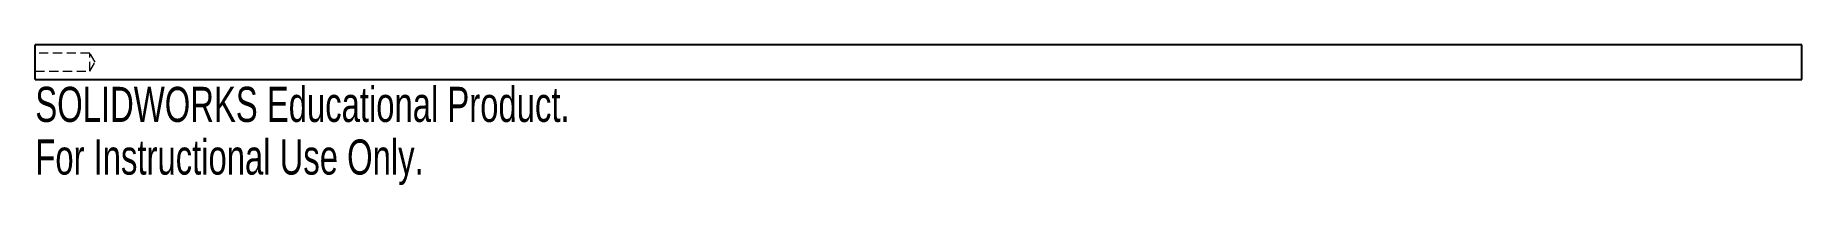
# Model space of a CAD drawing. Header units: millimetres. Extents: x 0 to 244, y 23 to 42.
import ezdxf

# ---------------------------------------------------------------- set-up
doc = ezdxf.new("R2010")
doc.units = ezdxf.units.MM
doc.linetypes.add('HIDDEN', pattern=[1.905, 1.27, -0.635])
doc.styles.add('SLDTEXTSTYLE0', font='TXT', dxfattribs={"width": 0.7})

msp = doc.modelspace()

# ---------------------------------------------------------------- linework, layer by layer
at = {"color": 7, "linetype": 'Continuous', "lineweight": 25}
for p, q in [((243.6, 42.38), (0, 42.38)), ((0, 37.62), (0, 42.38)), ((243.6, 37.62), (243.6, 42.38)), ((0, 37.62), (243.6, 37.62))]:
    msp.add_line(p, q, dxfattribs=at)
at = {"color": 7, "linetype": 'HIDDEN', "lineweight": 18}
for p, q in [((7.5, 41.25), (0, 41.25)), ((7.5, 38.75), (7.5, 41.25)), ((8.25, 40), (7.5, 41.25)), ((7.5, 38.75), (8.25, 40)), ((0, 38.75), (7.5, 38.75))]:
    msp.add_line(p, q, dxfattribs=at)

# ---------------------------------------------------------------- texts
at = {"color": 7, "linetype": 'Continuous', "char_height": 4.8336, "attachment_point": 1, "style": 'SLDTEXTSTYLE0'}
for s, insert in [('SOLIDWORKS Educational Product.', (0, 36.6)), ('For Instructional Use Only.', (0, 29.35))]:
    msp.add_mtext(s, dxfattribs=dict(at, insert=insert))

doc.saveas('drawing.dxf')
